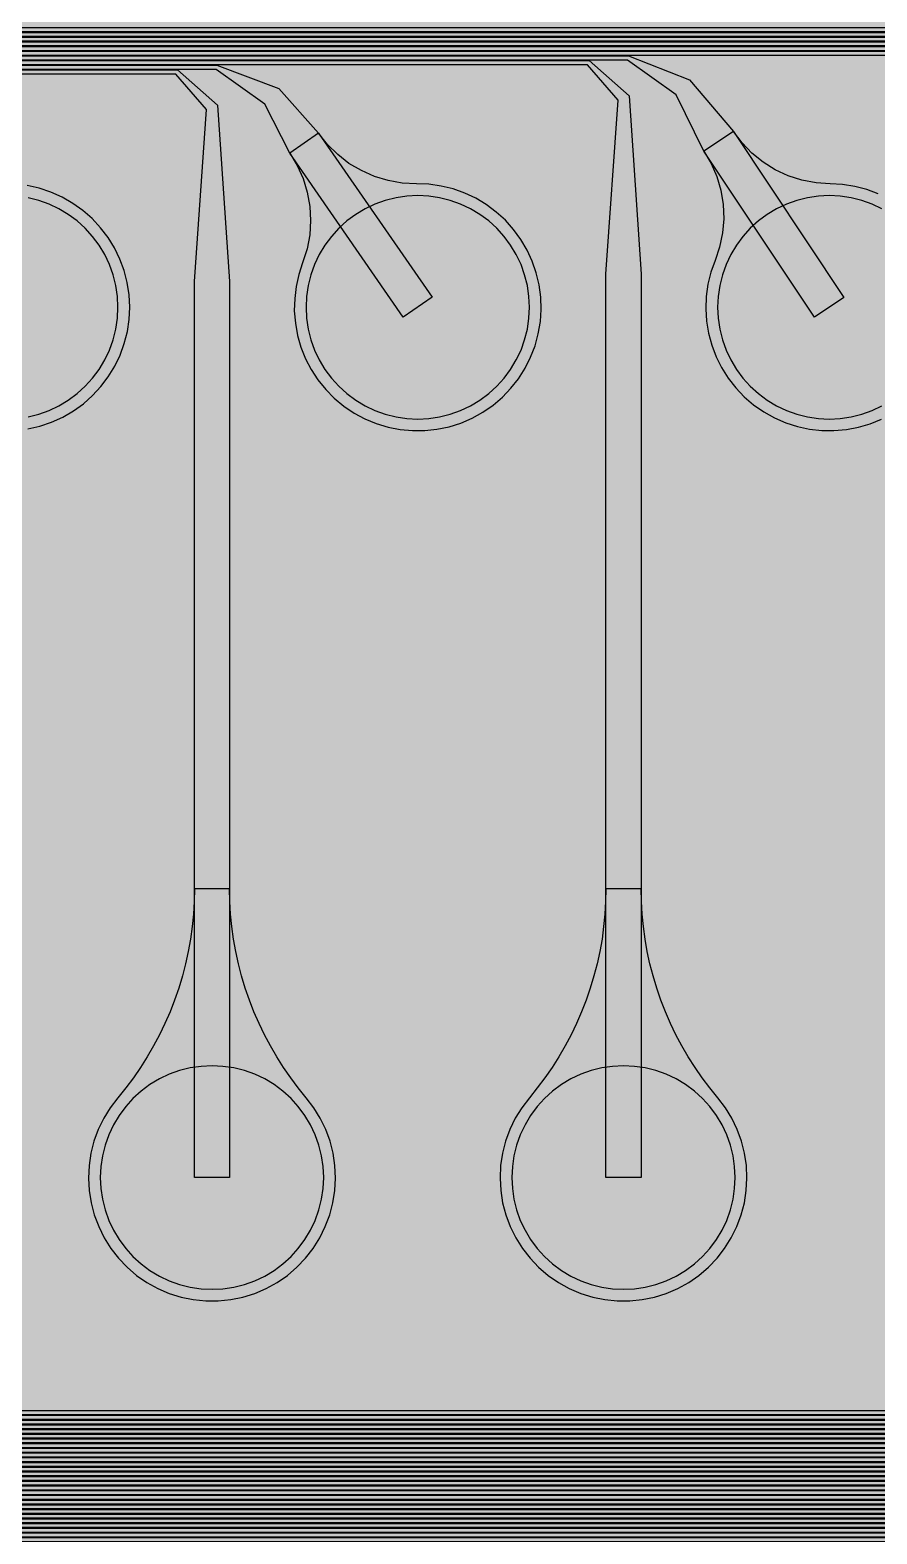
# Model space of a CAD drawing. Header units: metres. Extents: x -7231 to 10969, y -37556 to 1873.
# Drawn here: x -1898 to -1178, y -36084 to -34805 of the extents above; entities that cross this region are included whole.
import ezdxf

# ---------------------------------------------------------------- set-up
doc = ezdxf.new("R2010")
doc.units = ezdxf.units.M
for name, color, linetype in [('Metal1', 4, 'CONTINUOUS'), ('Metal2', 3, 'CONTINUOUS'), ('Polyimide', 7, 'CONTINUOUS'), ('Polyimide_Negative', 5, 'CONTINUOUS')]:
    doc.layers.add(name, color=color, linetype=linetype)

msp = doc.modelspace()

# ---------------------------------------------------------------- hatches: boundary and pattern name
at = {"layer": 'Polyimide'}
msp.add_hatch(color=7, dxfattribs=at).paths.add_polyline_path([(4065.7, -468), (4066.7, -502), (4068.5, -536), (4071.4, -570), (4075.5, -604), (4081, -638), (4088, -672), (4096.5, -706), (4106.6, -740), (4118.3, -774), (4131.6, -808), (4146.5, -842), (4162.9, -876), (4180.7, -910), (4199.8, -944), (4220.2, -978), (4241.7, -1012), (4264.2, -1046), (4287.5, -1080), (4311.5, -1114), (4336, -1148), (4360.9, -1182), (4385.9, -1216), (4410.9, -1250), (4435.7, -1284), (4460.2, -1318), (4484.2, -1352), (4507.5, -1385.9), (4530, -1419.9), (4551.5, -1453.9), (4571.9, -1487.9), (4591.1, -1521.9), (4608.9, -1555.9), (4625.3, -1589.9), (4640.1, -1623.9), (4653.4, -1657.9), (4665.1, -1691.9), (4675.2, -1725.9), (4683.7, -1759.9), (4690.7, -1793.9), (4696.2, -1827.9), (4700.3, -1861.9), (4703.2, -1895.9), (4705.1, -1929.9), (4706.1, -1963.9), (4706.4, -1997.9), (4706.5, -2031.9), (4706.5, -4793), (4710, -4838.4), (4720.2, -4882.7), (4737.1, -4925), (4760.1, -4964.2), (4788.9, -4999.5), (4822.6, -5030), (4860.5, -5055.1), (4901.8, -5074.2), (4901.8, -5074.2), (4970.7, -5105.2), (5034.7, -5145.3), (5092.8, -5193.5), (5143.8, -5249.2), (5186.9, -5311.2), (5221.2, -5378.4), (5246.2, -5449.7), (5261.4, -5523.7), (5266.5, -5599), (5261.4, -5674.3), (5246.2, -5748.3), (5221.2, -5819.6), (5186.9, -5886.8), (5143.8, -5948.8), (5092.8, -6004.5), (5034.7, -6052.7), (4970.7, -6092.8), (4901.8, -6123.8), (4860.5, -6142.9), (4822.6, -6168), (4788.9, -6198.5), (4760.1, -6233.8), (4737.1, -6273), (4720.2, -6315.3), (4710, -6359.6), (4706.5, -6405), (4706.5, -9221.5), (4710, -9266.9), (4720.2, -9311.2), (4737.1, -9353.5), (4760.1, -9392.7), (4788.9, -9428), (4822.6, -9458.5), (4860.5, -9483.6), (4901.8, -9502.7), (4970.7, -9533.7), (5034.7, -9573.8), (5092.8, -9622), (5143.8, -9677.7), (5186.9, -9739.7), (5221.2, -9806.9), (5246.2, -9878.2), (5261.4, -9952.2), (5266.5, -10027.5), (5261.4, -10102.8), (5246.2, -10176.8), (5221.2, -10248.1), (5186.9, -10315.3), (5143.8, -10377.3), (5092.8, -10433), (5034.7, -10481.2), (4970.7, -10521.3), (4901.8, -10552.3), (4860.5, -10571.4), (4822.6, -10596.5), (4788.9, -10627), (4760.1, -10662.3), (4737.1, -10701.5), (4720.2, -10743.8), (4710, -10788.1), (4706.5, -10833.5), (4706.5, -13650), (4710, -13695.4), (4720.2, -13739.7), (4737.1, -13782), (4760.1, -13821.2), (4788.9, -13856.5), (4822.6, -13887), (4860.5, -13912.1), (4901.8, -13931.2), (4970.7, -13962.2), (5034.7, -14002.2), (5092.8, -14050.5), (5143.8, -14106.2), (5186.9, -14168.2), (5221.2, -14235.4), (5246.2, -14306.7), (5261.4, -14380.7), (5266.5, -14456), (5261.4, -14531.3), (5246.2, -14605.3), (5221.2, -14676.5), (5186.9, -14743.8), (5143.8, -14805.8), (5092.8, -14861.5), (5034.7, -14909.7), (4970.7, -14949.8), (4901.8, -14980.8), (4860.5, -14999.9), (4822.6, -15025), (4788.9, -15055.5), (4760.1, -15090.8), (4737.1, -15130), (4720.2, -15172.3), (4710, -15216.6), (4706.5, -15262), (4706.5, -15456), (4720.9, -15750), (4764.1, -16041.3), (4835.7, -16326.8), (4934.9, -16604), (5060.7, -16870.2), (5212.1, -17122.7), (5387.5, -17359.2), (5585.2, -17577.3), (5803.3, -17775), (6039.8, -17950.4), (6292.3, -18101.8), (6558.4, -18227.6), (6835.6, -18326.8), (7121.2, -18398.3), (7412.4, -18441.5), (7706.5, -18456), (9969, -18456), (10047.4, -18459.8), (10125.1, -18471.4), (10201.2, -18490.4), (10275.2, -18516.9), (10346.1, -18550.5), (10413.5, -18590.8), (10476.5, -18637.6), (10534.7, -18690.3), (10587.4, -18748.5), (10634.2, -18811.5), (10674.5, -18878.9), (10708.1, -18949.8), (10734.6, -19023.8), (10753.6, -19099.9), (10765.2, -19177.6), (10769, -19256), (10769, -20895.8), (10730.2, -20951.4), (10694.6, -21009.1), (10662.2, -21068.6), (10633.2, -21129.9), (10607.6, -21192.7), (10585.5, -21256.7), (10566.9, -21322), (10552, -21388.1), (10540.8, -21455), (10533.4, -21522.3), (10529.6, -21590), (10529.6, -21657.8), (10533.4, -21725.5), (10540.8, -21792.9), (10552, -21859.7), (10566.9, -21925.9), (10585.5, -21991.1), (10607.6, -22055.2), (10633.2, -22117.9), (10662.2, -22179.2), (10694.6, -22238.7), (10730.2, -22296.4), (10769, -22352), (10769, -32454.2), (10728.7, -32510.5), (10691.7, -32568.9), (10658, -32629.3), (10627.8, -32691.6), (10601.2, -32755.4), (10578.2, -32820.7), (10558.9, -32887.1), (10543.4, -32954.5), (10531.8, -33022.7), (10524, -33091.4), (10520.1, -33160.5), (10520.1, -33229.7), (10524, -33298.8), (10531.8, -33367.5), (10543.4, -33435.7), (10558.9, -33503.1), (10578.2, -33569.5), (10601.2, -33634.8), (10627.8, -33698.6), (10658, -33760.8), (10691.7, -33821.3), (10728.7, -33879.7), (10769, -33936), (10769, -36556), (10765.2, -36634.4), (10753.6, -36712.1), (10734.6, -36788.2), (10708.1, -36862.1), (10674.5, -36933.1), (10634.2, -37000.5), (10587.4, -37063.5), (10534.7, -37121.7), (10476.5, -37174.4), (10413.5, -37221.2), (10346.1, -37261.5), (10275.2, -37295.1), (10201.2, -37321.6), (10125.1, -37340.6), (10047.4, -37352.1), (9969, -37356), (-6231, -37356), (-6309.4, -37352.1), (-6387.1, -37340.6), (-6463.2, -37321.6), (-6537.2, -37295.1), (-6608.1, -37261.5), (-6675.5, -37221.2), (-6738.5, -37174.4), (-6796.7, -37121.7), (-6849.4, -37063.5), (-6896.2, -37000.5), (-6936.5, -36933.1), (-6970.1, -36862.1), (-6996.6, -36788.2), (-7015.6, -36712.1), (-7027.2, -36634.4), (-7031, -36556), (-7031, -33936), (-6990.7, -33879.8), (-6953.7, -33821.3), (-6920, -33760.9), (-6889.8, -33698.6), (-6863.2, -33634.8), (-6840.2, -33569.5), (-6820.9, -33503.1), (-6805.4, -33435.7), (-6793.7, -33367.5), (-6785.9, -33298.8), (-6782, -33229.7), (-6782, -33160.5), (-6785.9, -33091.4), (-6793.7, -33022.7), (-6805.4, -32954.5), (-6820.9, -32887.1), (-6840.2, -32820.6), (-6863.2, -32755.4), (-6889.8, -32691.5), (-6920, -32629.3), (-6953.7, -32568.9), (-6990.7, -32510.4), (-7031, -32454.2), (-7031, -22364.8), (-6990.7, -22308.6), (-6953.7, -22250.1), (-6920, -22189.7), (-6889.8, -22127.5), (-6863.2, -22063.6), (-6840.2, -21998.4), (-6820.9, -21931.9), (-6805.4, -21864.5), (-6793.7, -21796.3), (-6785.9, -21727.6), (-6782, -21658.5), (-6782, -21589.3), (-6785.9, -21520.3), (-6793.7, -21451.5), (-6805.4, -21383.3), (-6820.9, -21315.9), (-6840.2, -21249.5), (-6863.2, -21184.2), (-6889.8, -21120.4), (-6920, -21058.1), (-6953.7, -20997.7), (-6990.7, -20939.3), (-7031, -20883), (-7031, -19256), (-7027.2, -19177.6), (-7015.6, -19099.9), (-6996.6, -19023.8), (-6970.1, -18949.8), (-6936.5, -18878.9), (-6896.2, -18811.5), (-6849.4, -18748.5), (-6796.7, -18690.3), (-6738.5, -18637.6), (-6675.5, -18590.8), (-6608.1, -18550.5), (-6537.2, -18516.9), (-6463.2, -18490.4), (-6387.1, -18471.4), (-6309.4, -18459.8), (-6231, -18456), (-3968.5, -18456), (-3674.4, -18441.5), (-3383.2, -18398.3), (-3097.6, -18326.8), (-2820.4, -18227.6), (-2554.3, -18101.8), (-2301.8, -17950.4), (-2065.3, -17775), (-1847.2, -17577.3), (-1649.5, -17359.2), (-1474.1, -17122.7), (-1322.7, -16870.2), (-1196.9, -16604), (-1097.7, -16326.8), (-1026.1, -16041.3), (-982.9, -15750), (-968.5, -15456), (-968.5, -15262), (-972, -15216.6), (-982.2, -15172.3), (-999.1, -15130), (-1022.1, -15090.8), (-1050.9, -15055.5), (-1084.6, -15025), (-1122.5, -14999.9), (-1163.8, -14980.8), (-1232.7, -14949.8), (-1296.7, -14909.7), (-1354.8, -14861.5), (-1405.8, -14805.8), (-1448.9, -14743.8), (-1483.2, -14676.5), (-1508.2, -14605.3), (-1523.4, -14531.3), (-1528.5, -14456), (-1523.4, -14380.7), (-1508.2, -14306.7), (-1483.2, -14235.4), (-1448.9, -14168.2), (-1405.8, -14106.2), (-1354.8, -14050.5), (-1296.7, -14002.2), (-1232.7, -13962.2), (-1163.8, -13931.2), (-1122.5, -13912.1), (-1084.6, -13887), (-1050.9, -13856.5), (-1022.1, -13821.2), (-999.1, -13782), (-982.2, -13739.7), (-972, -13695.4), (-968.5, -13650), (-968.5, -12309.6), (-972, -12264.3), (-982.2, -12219.9), (-999.1, -12177.7), (-1022.1, -12138.5), (-1050.9, -12103.2), (-1084.6, -12072.6), (-1122.5, -12047.5), (-1163.8, -12028.5), (-1232.7, -11997.4), (-1296.7, -11957.4), (-1354.8, -11909.1), (-1405.8, -11853.5), (-1448.9, -11791.5), (-1483.2, -11724.2), (-1508.2, -11653), (-1523.4, -11579), (-1528.5, -11503.7), (-1523.4, -11428.3), (-1508.2, -11354.4), (-1483.2, -11283.1), (-1448.9, -11215.9), (-1405.8, -11153.8), (-1354.8, -11098.2), (-1296.7, -11049.9), (-1232.7, -11009.9), (-1163.8, -10978.8), (-1122.5, -10959.8), (-1084.6, -10934.7), (-1050.9, -10904.1), (-1022.1, -10868.9), (-999.1, -10829.6), (-982.2, -10787.4), (-972, -10743), (-968.5, -10697.7), (-968.5, -9357.3), (-972, -9311.9), (-982.2, -9267.6), (-999.1, -9225.4), (-1022.1, -9186.1), (-1050.9, -9150.8), (-1084.6, -9120.3), (-1122.5, -9095.2), (-1163.8, -9076.2), (-1163.8, -9076.2), (-1232.7, -9045.1), (-1296.7, -9005.1), (-1354.8, -8956.8), (-1405.8, -8901.1), (-1448.9, -8839.1), (-1483.2, -8771.9), (-1508.2, -8700.6), (-1523.4, -8626.7), (-1528.5, -8551.3), (-1523.4, -8476), (-1508.2, -8402), (-1483.2, -8330.8), (-1448.9, -8263.5), (-1405.8, -8201.5), (-1354.8, -8145.9), (-1296.7, -8097.6), (-1232.7, -8057.6), (-1163.8, -8026.5), (-1163.8, -8026.5), (-1122.5, -8007.4), (-1084.6, -7982.4), (-1050.9, -7951.8), (-1022.1, -7916.5), (-999.1, -7877.3), (-982.2, -7835), (-972, -7790.7), (-968.5, -7745.4), (-968.5, -6405), (-972, -6359.6), (-982.2, -6315.3), (-999.1, -6273), (-1022.1, -6233.8), (-1050.9, -6198.5), (-1084.6, -6168), (-1122.5, -6142.9), (-1163.8, -6123.8), (-1163.8, -6123.8), (-1232.7, -6092.8), (-1296.7, -6052.7), (-1354.8, -6004.5), (-1405.8, -5948.8), (-1448.9, -5886.8), (-1483.2, -5819.6), (-1508.2, -5748.3), (-1523.4, -5674.3), (-1528.5, -5599), (-1523.4, -5523.7), (-1508.2, -5449.7), (-1483.2, -5378.4), (-1448.9, -5311.2), (-1405.8, -5249.2), (-1354.8, -5193.5), (-1296.7, -5145.3), (-1232.7, -5105.2), (-1163.8, -5074.2), (-1163.8, -5074.2), (-1122.5, -5055.1), (-1084.6, -5030), (-1050.9, -4999.5), (-1022.1, -4964.2), (-999.1, -4925), (-982.2, -4882.7), (-972, -4838.4), (-968.5, -4793), (-968.5, -2031.9), (-968.4, -1997.9), (-968.1, -1963.9), (-967.1, -1929.9), (-965.2, -1895.9), (-962.2, -1861.9), (-958, -1827.9), (-952.4, -1793.9), (-945.3, -1759.9), (-936.6, -1725.9), (-926.4, -1691.9), (-914.4, -1657.9), (-900.9, -1623.9), (-885.7, -1589.9), (-869.1, -1555.9), (-850.9, -1521.9), (-831.4, -1487.9), (-810.6, -1453.9), (-788.7, -1419.9), (-765.8, -1385.9), (-742.1, -1352), (-717.6, -1318), (-692.7, -1284), (-667.4, -1250), (-641.9, -1216), (-616.4, -1182), (-591.1, -1148), (-566.1, -1114), (-541.7, -1080), (-517.9, -1046), (-495, -1012), (-473.1, -978), (-452.4, -944), (-432.8, -910), (-414.7, -876), (-398, -842), (-382.9, -808), (-369.3, -774), (-357.4, -740), (-347.1, -706), (-338.4, -672), (-331.3, -638), (-325.7, -604), (-321.5, -570), (-318.6, -536), (-316.7, -502), (-315.7, -468), (-315.3, -434), (-315.2, -400), (-315.2, 401), (-315.2, 451), (-315.2, 1644), (-270.2, 1644), (-270, 1637.1), (-269.4, 1630.3), (-268.2, 1623.5), (-266.7, 1616.8), (-264.7, 1610.2), (-262.3, 1603.8), (-259.4, 1597.6), (-256.2, 1591.5), (-252.6, 1585.7), (-248.6, 1580.1), (-244.2, 1574.8), (-239.5, 1569.8), (-234.5, 1565.1), (-229.2, 1560.7), (-223.6, 1556.7), (-217.8, 1553.1), (-211.7, 1549.8), (-205.4, 1547), (-199, 1544.6), (-192.4, 1542.6), (-185.7, 1541), (-179, 1539.9), (-172.1, 1539.2), (-165.2, 1539), (-158.4, 1539.2), (-151.5, 1539.9), (-144.8, 1541), (-138.1, 1542.6), (-131.5, 1544.6), (-125.1, 1547), (-118.8, 1549.8), (-112.8, 1553.1), (-106.9, 1556.7), (-101.3, 1560.7), (-96, 1565.1), (-91, 1569.8), (-86.3, 1574.8), (-81.9, 1580.1), (-77.9, 1585.7), (-74.3, 1591.5), (-71.1, 1597.6), (-68.2, 1603.8), (-65.8, 1610.2), (-63.8, 1616.8), (-62.3, 1623.5), (-61.1, 1630.3), (-60.5, 1637.1), (-60.2, 1644), (1853, 1644), (1853, 1573), (3815.2, 1573), (3815.5, 1579.5), (3816.1, 1586.1), (3817.2, 1592.5), (3818.7, 1598.9), (3820.6, 1605.1), (3822.9, 1611.3), (3825.6, 1617.2), (3828.6, 1623), (3832.1, 1628.6), (3835.9, 1633.9), (3840.1, 1638.9), (3844.5, 1643.7), (3849.3, 1648.2), (3854.4, 1652.3), (3859.7, 1656.1), (3865.2, 1659.6), (3871, 1662.7), (3877, 1665.4), (3883.1, 1667.7), (3889.4, 1669.6), (3895.7, 1671.1), (3902.2, 1672.1), (3908.7, 1672.8), (3915.2, 1673), (3921.8, 1672.8), (3928.3, 1672.1), (3934.8, 1671.1), (3941.1, 1669.6), (3947.4, 1667.7), (3953.5, 1665.4), (3959.5, 1662.7), (3965.2, 1659.6), (3970.8, 1656.1), (3976.1, 1652.3), (3981.2, 1648.2), (3986, 1643.7), (3990.4, 1638.9), (3994.6, 1633.9), (3998.4, 1628.6), (4001.9, 1623), (4004.9, 1617.2), (4007.6, 1611.3), (4009.9, 1605.1), (4011.8, 1598.9), (4013.3, 1592.5), (4014.4, 1586.1), (4015, 1579.5), (4015.2, 1573), (4065.2, 1573), (4065.2, 451), (4065.2, 401), (4065.2, -400), (4065.3, -434), (4065.7, -468)])

# ---------------------------------------------------------------- linework, layer by layer
at = {"layer": 'Metal1'}
for points in [[(1728.7, -19211.9), (1728.7, -36063.7), (1697.7, -36094.7), (-5826.2, -36094.7), (-5857.2, -36063.7), (-5857.2, -34838.3), (-5826.2, -34807.2), (-372.8, -34807.2), (-338.9, -34837.1), (-328.5, -34993.5), (-328.5, -35781), (-358.5, -35781), (-358.5, -34993.5), (-348.1, -34840.9), (-374.2, -34810.8), (-5824.8, -34810.8), (-5853.7, -34839.7), (-5853.7, -36062.3), (-5824.8, -36091.2), (1696.3, -36091.2), (1725.2, -36062.3), (1725.2, -19211.9)], [(1720.7, -19211.9), (1720.7, -36055.7), (1689.7, -36086.7), (-5818.2, -36086.7), (-5849.2, -36055.7), (-5849.2, -34846.3), (-5818.2, -34815.2), (-722.8, -34815.2), (-688.9, -34845.1), (-678.5, -34999.9), (-678.5, -35781), (-708.5, -35781), (-708.5, -34999.9), (-698.1, -34848.9), (-724.2, -34818.8), (-5816.8, -34818.8), (-5845.7, -34847.7), (-5845.7, -36054.3), (-5816.8, -36083.2), (1688.3, -36083.2), (1717.2, -36054.3), (1717.2, -19211.9)], [(1712.7, -19211.9), (1712.7, -36047.7), (1681.7, -36078.7), (-5810.2, -36078.7), (-5841.2, -36047.7), (-5841.2, -34854.3), (-5810.2, -34823.2), (-1072.8, -34823.2), (-1038.8, -34853.1), (-1028.5, -35006.3), (-1028.5, -35781), (-1058.5, -35781), (-1058.5, -35006.3), (-1048.2, -34856.9), (-1074.2, -34826.8), (-5808.8, -34826.8), (-5837.7, -34855.7), (-5837.7, -36046.3), (-5808.8, -36075.2), (1680.3, -36075.2), (1709.2, -36046.3), (1709.2, -19211.9)], [(1704.7, -19211.9), (1704.7, -36039.7), (1673.7, -36070.7), (-5802.2, -36070.7), (-5833.2, -36039.7), (-5833.2, -34862.3), (-5802.2, -34831.2), (-1422.8, -34831.2), (-1388.8, -34861.1), (-1378.5, -35012.7), (-1378.5, -35781), (-1408.5, -35781), (-1408.5, -35012.7), (-1398.2, -34864.9), (-1424.2, -34834.8), (-5800.8, -34834.8), (-5829.7, -34863.7), (-5829.7, -36038.3), (-5800.8, -36067.2), (1672.3, -36067.2), (1701.2, -36038.3), (1701.2, -19211.9)], [(1696.7, -19211.9), (1696.7, -36031.7), (1665.7, -36062.7), (-5794.2, -36062.7), (-5825.2, -36031.7), (-5825.2, -34870.3), (-5794.2, -34839.2), (-1772.8, -34839.2), (-1738.8, -34869.1), (-1728.5, -35019.1), (-1728.5, -35781), (-1758.5, -35781), (-1758.5, -35019.1), (-1748.2, -34872.9), (-1774.2, -34842.8), (-5792.8, -34842.8), (-5821.7, -34871.7), (-5821.7, -36030.3), (-5792.8, -36059.2), (1664.3, -36059.2), (1693.2, -36030.3), (1693.2, -19211.9)], [(1688.7, -19211.9), (1688.7, -36023.7), (1657.7, -36054.7), (-5786.2, -36054.7), (-5817.2, -36023.7), (-5817.2, -34878.3), (-5786.2, -34847.2), (-2122.8, -34847.2), (-2088.8, -34877), (-2078.5, -35025.5), (-2078.5, -35781), (-2108.5, -35781), (-2108.5, -35025.5), (-2098.2, -34881), (-2124.2, -34850.8), (-5784.8, -34850.8), (-5813.7, -34879.7), (-5813.7, -36022.3), (-5784.8, -36051.2), (1656.3, -36051.2), (1685.2, -36022.3), (1685.2, -19211.9)], [(1680.7, -19211.9), (1680.7, -36015.7), (1649.7, -36046.7), (-5778.2, -36046.7), (-5809.2, -36015.7), (-5809.2, -34886.3), (-5778.2, -34855.2), (-2472.8, -34855.2), (-2438.7, -34885), (-2428.5, -35031.9), (-2428.5, -35781), (-2458.5, -35781), (-2458.5, -35031.9), (-2448.3, -34889), (-2474.2, -34858.8), (-5776.8, -34858.8), (-5805.7, -34887.7), (-5805.7, -36014.3), (-5776.8, -36043.2), (1648.3, -36043.2), (1677.2, -36014.3), (1677.2, -19211.9)], [(1672.7, -19211.9), (1672.7, -36007.7), (1641.7, -36038.7), (-5770.2, -36038.7), (-5801.2, -36007.7), (-5801.2, -34894.3), (-5770.2, -34863.2), (-2822.8, -34863.2), (-2788.7, -34893), (-2778.5, -35038.3), (-2778.5, -35781), (-2808.5, -35781), (-2808.5, -35038.3), (-2798.3, -34897), (-2824.2, -34866.8), (-5768.8, -34866.8), (-5797.7, -34895.7), (-5797.7, -36006.3), (-5768.8, -36035.2), (1640.3, -36035.2), (1669.2, -36006.3), (1669.2, -19211.9)], [(1664.7, -19211.9), (1664.7, -35999.7), (1633.7, -36030.7), (-5762.2, -36030.7), (-5793.2, -35999.7), (-5793.2, -34902.3), (-5762.2, -34871.2), (-3172.8, -34871.2), (-3138.7, -34901), (-3128.5, -35044.7), (-3128.5, -35781), (-3158.5, -35781), (-3158.5, -35044.7), (-3148.3, -34905), (-3174.2, -34874.8), (-5760.8, -34874.8), (-5789.7, -34903.7), (-5789.7, -35998.3), (-5760.8, -36027.2), (1632.3, -36027.2), (1661.2, -35998.3), (1661.2, -19211.9)], [(1656.7, -19211.9), (1656.7, -35991.7), (1625.7, -36022.7), (-5754.2, -36022.7), (-5785.2, -35991.7), (-5785.2, -34910.3), (-5754.2, -34879.2), (-3522.8, -34879.2), (-3488.7, -34909), (-3478.5, -35051.1), (-3478.5, -35781), (-3508.5, -35781), (-3508.5, -35051.1), (-3498.3, -34913), (-3524.2, -34882.8), (-5752.8, -34882.8), (-5781.7, -34911.7), (-5781.7, -35990.3), (-5752.8, -36019.2), (1624.3, -36019.2), (1653.2, -35990.3), (1653.2, -19211.9)], [(1648.7, -19211.9), (1648.7, -35983.7), (1617.7, -36014.7), (-5746.2, -36014.7), (-5777.2, -35983.7), (-5777.2, -34918.3), (-5746.2, -34887.2), (-3872.8, -34887.2), (-3838.6, -34917), (-3828.5, -35057.5), (-3828.5, -35781), (-3858.5, -35781), (-3858.5, -35057.5), (-3848.4, -34921), (-3874.2, -34890.8), (-5744.8, -34890.8), (-5773.7, -34919.7), (-5773.7, -35982.3), (-5744.8, -36011.2), (1616.3, -36011.2), (1645.2, -35982.3), (1645.2, -19211.9)], [(1640.7, -19211.9), (1640.7, -35975.7), (1609.7, -36006.7), (-5738.2, -36006.7), (-5769.2, -35975.7), (-5769.2, -34926.3), (-5738.2, -34895.2), (-4222.8, -34895.2), (-4188.6, -34925), (-4178.5, -35063.9), (-4178.5, -35781), (-4208.5, -35781), (-4208.5, -35063.9), (-4198.4, -34929), (-4224.2, -34898.8), (-5736.8, -34898.8), (-5765.7, -34927.7), (-5765.7, -35974.3), (-5736.8, -36003.2), (1608.3, -36003.2), (1637.2, -35974.3), (1637.2, -19211.9)], [(1632.7, -19211.9), (1632.7, -35967.7), (1601.7, -35998.7), (-5730.2, -35998.7), (-5761.2, -35967.7), (-5761.2, -34934.3), (-5730.2, -34903.2), (-4572.8, -34903.2), (-4538.6, -34933), (-4528.5, -35070.3), (-4528.5, -35781), (-4558.5, -35781), (-4558.5, -35070.3), (-4548.4, -34937), (-4574.2, -34906.8), (-5728.8, -34906.8), (-5757.7, -34935.7), (-5757.7, -35966.3), (-5728.8, -35995.2), (1600.3, -35995.2), (1629.2, -35966.3), (1629.2, -19211.9)], [(1624.7, -19211.9), (1624.7, -35959.7), (1593.7, -35990.7), (-5722.2, -35990.7), (-5753.2, -35959.7), (-5753.2, -34942.3), (-5722.2, -34911.2), (-4922.8, -34911.2), (-4888.6, -34941), (-4878.5, -35076.7), (-4878.5, -35781), (-4908.5, -35781), (-4908.5, -35076.7), (-4898.4, -34945), (-4924.2, -34914.8), (-5720.8, -34914.8), (-5749.7, -34943.7), (-5749.7, -35958.3), (-5720.8, -35987.2), (1592.3, -35987.2), (1621.2, -35958.3), (1621.2, -19211.9)], [(1616.7, -19211.9), (1616.7, -35951.7), (1585.7, -35982.7), (-5714.2, -35982.7), (-5745.2, -35951.7), (-5745.2, -34950.3), (-5714.2, -34919.2), (-5272.8, -34919.2), (-5238.5, -34948.9), (-5228.5, -35083.1), (-5228.5, -35781), (-5258.5, -35781), (-5258.5, -35083.1), (-5248.5, -34953.1), (-5274.2, -34922.8), (-5712.8, -34922.8), (-5741.7, -34951.7), (-5741.7, -35950.3), (-5712.8, -35979.2), (1584.3, -35979.2), (1613.2, -35950.3), (1613.2, -19211.9)]]:
    msp.add_lwpolyline(points, dxfattribs=at)
for points in [[(-1758.5, -35535.4), (-1758.7, -35546.2), (-1759.3, -35556.9), (-1760.4, -35567.6), (-1761.8, -35578.2), (-1763.7, -35588.8), (-1766, -35599.3), (-1768.7, -35609.6), (-1771.8, -35619.9), (-1775.3, -35630.1), (-1779.2, -35640.1), (-1783.5, -35649.9), (-1788.1, -35659.6), (-1793.2, -35669.1), (-1798.6, -35678.4), (-1804.3, -35687.4), (-1810.4, -35696.2), (-1816.9, -35704.8), (-1823.6, -35713.1), (-1830.1, -35721.6), (-1835.6, -35730.6), (-1840.2, -35740.2), (-1843.9, -35750.1), (-1846.5, -35760.4), (-1848, -35770.9), (-1848.5, -35781.5), (-1847.9, -35792.1), (-1846.3, -35802.6), (-1843.6, -35812.8), (-1839.8, -35822.7), (-1835.1, -35832.2), (-1829.5, -35841.2), (-1823, -35849.6), (-1815.7, -35857.3), (-1807.6, -35864.2), (-1798.9, -35870.2), (-1789.6, -35875.3), (-1779.9, -35879.5), (-1769.7, -35882.7), (-1759.4, -35884.8), (-1748.8, -35885.9), (-1738.2, -35885.9), (-1727.6, -35884.8), (-1717.3, -35882.7), (-1707.1, -35879.5), (-1697.4, -35875.3), (-1688.1, -35870.2), (-1679.4, -35864.2), (-1671.3, -35857.3), (-1664, -35849.6), (-1657.5, -35841.2), (-1651.9, -35832.2), (-1647.2, -35822.7), (-1643.4, -35812.8), (-1640.7, -35802.6), (-1639.1, -35792.1), (-1638.5, -35781.5), (-1639, -35770.9), (-1640.5, -35760.4), (-1643.1, -35750.1), (-1646.8, -35740.2), (-1651.4, -35730.6), (-1656.9, -35721.6), (-1663.4, -35713.1), (-1670.1, -35704.8), (-1676.6, -35696.2), (-1682.7, -35687.4), (-1688.4, -35678.4), (-1693.8, -35669.1), (-1698.9, -35659.6), (-1703.5, -35649.9), (-1707.8, -35640.1), (-1711.7, -35630.1), (-1715.2, -35619.9), (-1718.3, -35609.6), (-1721, -35599.3), (-1723.3, -35588.8), (-1725.2, -35578.2), (-1726.6, -35567.6), (-1727.7, -35556.9), (-1728.3, -35546.2), (-1728.5, -35535.4), (-1758.5, -35535.4)], [(-1408.5, -35535.4), (-1408.7, -35546.2), (-1409.3, -35556.9), (-1410.4, -35567.6), (-1411.8, -35578.2), (-1413.7, -35588.8), (-1416, -35599.3), (-1418.7, -35609.6), (-1421.8, -35619.9), (-1425.3, -35630.1), (-1429.2, -35640.1), (-1433.5, -35649.9), (-1438.1, -35659.6), (-1443.2, -35669.1), (-1448.6, -35678.4), (-1454.3, -35687.4), (-1460.4, -35696.2), (-1466.9, -35704.8), (-1473.6, -35713.1), (-1480.1, -35721.6), (-1485.6, -35730.6), (-1490.2, -35740.2), (-1493.9, -35750.1), (-1496.5, -35760.4), (-1498, -35770.9), (-1498.5, -35781.5), (-1497.9, -35792.1), (-1496.3, -35802.6), (-1493.6, -35812.8), (-1489.8, -35822.7), (-1485.1, -35832.2), (-1479.5, -35841.2), (-1473, -35849.6), (-1465.7, -35857.3), (-1457.6, -35864.2), (-1448.9, -35870.2), (-1439.6, -35875.3), (-1429.9, -35879.5), (-1419.7, -35882.7), (-1409.4, -35884.8), (-1398.8, -35885.9), (-1388.2, -35885.9), (-1377.6, -35884.8), (-1367.3, -35882.7), (-1357.1, -35879.5), (-1347.4, -35875.3), (-1338.1, -35870.2), (-1329.4, -35864.2), (-1321.3, -35857.3), (-1314, -35849.6), (-1307.5, -35841.2), (-1301.9, -35832.2), (-1297.2, -35822.7), (-1293.4, -35812.8), (-1290.7, -35802.6), (-1289.1, -35792.1), (-1288.5, -35781.5), (-1289, -35770.9), (-1290.5, -35760.4), (-1293.1, -35750.1), (-1296.8, -35740.2), (-1301.4, -35730.6), (-1306.9, -35721.6), (-1313.4, -35713.1), (-1320.1, -35704.8), (-1326.6, -35696.2), (-1332.7, -35687.4), (-1338.4, -35678.4), (-1343.8, -35669.1), (-1348.9, -35659.6), (-1353.5, -35649.9), (-1357.8, -35640.1), (-1361.7, -35630.1), (-1365.2, -35619.9), (-1368.3, -35609.6), (-1371, -35599.3), (-1373.3, -35588.8), (-1375.2, -35578.2), (-1376.6, -35567.6), (-1377.7, -35556.9), (-1378.3, -35546.2), (-1378.5, -35535.4), (-1408.5, -35535.4)]]:
    msp.add_lwpolyline(points, close=True, dxfattribs=at)
at = {"layer": 'Metal2'}
for points in [[(1732.7, -19211.9), (1732.7, -36067.7), (1701.7, -36098.7), (-5830.2, -36098.7), (-5861.2, -36067.7), (-5861.2, -34834.3), (-5830.2, -34803.2), (-339.3, -34803.2), (-289.1, -34825.4), (-242.8, -34887.7), (-155.6, -35033.3), (-181.4, -35048.7), (-268.5, -34903.1), (-299.5, -34836.1), (-340.2, -34806.8), (-5828.8, -34806.8), (-5857.7, -34835.7), (-5857.7, -36066.3), (-5828.8, -36095.2), (1700.3, -36095.2), (1729.2, -36066.3), (1729.2, -19211.9)], [(1724.7, -19211.9), (1724.7, -36059.7), (1693.7, -36090.7), (-5822.2, -36090.7), (-5853.2, -36059.7), (-5853.2, -34842.3), (-5822.2, -34811.2), (-689.3, -34811.2), (-638.6, -34832.9), (-595.1, -34888.8), (-505.7, -35033.1), (-531.3, -35048.9), (-620.6, -34904.6), (-649.3, -34844.1), (-690.2, -34814.8), (-5820.8, -34814.8), (-5849.7, -34843.7), (-5849.7, -36058.3), (-5820.8, -36087.2), (1692.3, -36087.2), (1721.2, -36058.3), (1721.2, -19211.9)], [(1716.7, -19211.9), (1716.7, -36051.7), (1685.7, -36082.7), (-5814.2, -36082.7), (-5845.2, -36051.7), (-5845.2, -34850.3), (-5814.2, -34819.2), (-1039.3, -34819.2), (-988, -34840.3), (-947.5, -34890.1), (-855.9, -35032.9), (-881.1, -35049.1), (-972.8, -34906.3), (-999, -34852.2), (-1040.2, -34822.8), (-5812.8, -34822.8), (-5841.7, -34851.7), (-5841.7, -36050.3), (-5812.8, -36079.2), (1684.3, -36079.2), (1713.2, -36050.3), (1713.2, -19211.9)], [(1708.7, -19211.9), (1708.7, -36043.7), (1677.7, -36074.7), (-5806.2, -36074.7), (-5837.2, -36043.7), (-5837.2, -34858.3), (-5806.2, -34827.2), (-1389.3, -34827.2), (-1337.4, -34847.7), (-1300.1, -34891.4), (-1206, -35032.7), (-1231, -35049.3), (-1325.1, -34908.1), (-1348.8, -34860.3), (-1390.2, -34830.8), (-5804.8, -34830.8), (-5833.7, -34859.7), (-5833.7, -36042.3), (-5804.8, -36071.2), (1676.3, -36071.2), (1705.2, -36042.3), (1705.2, -19211.9)], [(1700.7, -19211.9), (1700.7, -36035.7), (1669.7, -36066.7), (-5798.2, -36066.7), (-5829.2, -36035.7), (-5829.2, -34866.3), (-5798.2, -34835.2), (-1739.3, -34835.2), (-1686.7, -34855), (-1652.8, -34892.9), (-1556.2, -35032.5), (-1580.8, -35049.5), (-1677.4, -34910), (-1698.6, -34868.4), (-1740.1, -34838.7), (-5796.8, -34838.7), (-5825.7, -34867.7), (-5825.7, -36034.3), (-5796.8, -36063.2), (1668.3, -36063.2), (1697.2, -36034.3), (1697.2, -19211.9)], [(1692.7, -19211.9), (1692.7, -36027.7), (1661.7, -36058.7), (-5790.2, -36058.7), (-5821.2, -36027.7), (-5821.2, -34874.3), (-5790.2, -34843.2), (-2089.3, -34843.2), (-2036, -34862.2), (-2005.5, -34894.5), (-1906.3, -35032.2), (-1930.7, -35049.8), (-2029.9, -34912.1), (-2048.3, -34876.5), (-2090.1, -34846.8), (-5788.8, -34846.8), (-5817.7, -34875.7), (-5817.7, -36026.3), (-5788.8, -36055.2), (1660.3, -36055.2), (1689.2, -36026.3), (1689.2, -19211.9)], [(1684.7, -19211.9), (1684.7, -36019.7), (1653.7, -36050.7), (-5782.2, -36050.7), (-5813.2, -36019.7), (-5813.2, -34882.3), (-5782.2, -34851.2), (-2439.3, -34851.2), (-2385.3, -34869.3), (-2358.4, -34896.3), (-2256.5, -35032), (-2280.5, -35050), (-2382.4, -34914.3), (-2398.1, -34884.7), (-2440.1, -34854.8), (-5780.8, -34854.8), (-5809.7, -34883.7), (-5809.7, -36018.3), (-5780.8, -36047.2), (1652.3, -36047.2), (1681.2, -36018.3), (1681.2, -19211.9)], [(1676.7, -19211.9), (1676.7, -36011.7), (1645.7, -36042.7), (-5774.2, -36042.7), (-5805.2, -36011.7), (-5805.2, -34890.3), (-5774.2, -34859.2), (-2789.3, -34859.2), (-2734.5, -34876.3), (-2711.4, -34898.2), (-2606.7, -35031.7), (-2630.3, -35050.3), (-2735.1, -34916.7), (-2747.9, -34892.9), (-2790.1, -34862.8), (-5772.8, -34862.8), (-5801.7, -34891.7), (-5801.7, -36010.3), (-5772.8, -36039.2), (1644.3, -36039.2), (1673.2, -36010.3), (1673.2, -19211.9)], [(1668.7, -19211.9), (1668.7, -36003.7), (1637.7, -36034.7), (-5766.2, -36034.7), (-5797.2, -36003.7), (-5797.2, -34898.3), (-5766.2, -34867.2), (-3170.2, -34867.2), (-3114.1, -34882.4), (-3077.9, -34910.4), (-2957.9, -35030.4), (-2979.1, -35051.6), (-3099.1, -34931.6), (-3124.5, -34898), (-3170.8, -34870.8), (-5764.8, -34870.8), (-5793.7, -34899.7), (-5793.7, -36002.3), (-5764.8, -36031.2), (1636.3, -36031.2), (1665.2, -36002.3), (1665.2, -19211.9)], [(1660.7, -19211.9), (1660.7, -35995.7), (1629.7, -36026.7), (-5758.2, -36026.7), (-5789.2, -35995.7), (-5789.2, -34906.3), (-5758.2, -34875.2), (-3512.2, -34875.2), (-3455.5, -34889.6), (-3427.9, -34910.4), (-3307.9, -35030.4), (-3329.1, -35051.6), (-3449.1, -34931.6), (-3467, -34906.8), (-3512.8, -34878.8), (-5756.8, -34878.8), (-5785.7, -34907.7), (-5785.7, -35994.3), (-5756.8, -36023.2), (1628.3, -36023.2), (1657.2, -35994.3), (1657.2, -19211.9)], [(1652.7, -19211.9), (1652.7, -35987.7), (1621.7, -36018.7), (-5750.2, -36018.7), (-5781.2, -35987.7), (-5781.2, -34914.3), (-5750.2, -34883.2), (-3854.2, -34883.2), (-3796.8, -34896.6), (-3777.9, -34910.4), (-3657.9, -35030.4), (-3679.1, -35051.6), (-3799.1, -34931.6), (-3809.7, -34915.9), (-3854.8, -34886.8), (-5748.8, -34886.8), (-5777.7, -34915.7), (-5777.7, -35986.3), (-5748.8, -36015.2), (1620.3, -36015.2), (1649.2, -35986.3), (1649.2, -19211.9)], [(1644.7, -19211.9), (1644.7, -35979.7), (1613.7, -36010.7), (-5742.2, -36010.7), (-5773.2, -35979.7), (-5773.2, -34922.3), (-5742.2, -34891.2), (-4196.2, -34891.2), (-4137.9, -34903.2), (-4127.9, -34910.4), (-4007.9, -35030.4), (-4029.1, -35051.6), (-4149.1, -34931.6), (-4152.7, -34925.3), (-4196.8, -34894.8), (-5740.8, -34894.8), (-5769.7, -34923.7), (-5769.7, -35978.3), (-5740.8, -36007.2), (1612.3, -36007.2), (1641.2, -35978.3), (1641.2, -19211.9)], [(1636.7, -19211.9), (1636.7, -35971.7), (1605.7, -36002.7), (-5734.2, -36002.7), (-5765.2, -35971.7), (-5765.2, -34930.3), (-5734.2, -34899.2), (-4538.2, -34899.2), (-4478.8, -34909.5), (-4357.9, -35030.4), (-4379.1, -35051.6), (-4495.8, -34934.9), (-4538.8, -34902.7), (-5732.8, -34902.7), (-5761.7, -34931.7), (-5761.7, -35970.3), (-5732.8, -35999.2), (1604.3, -35999.2), (1633.2, -35970.3), (1633.2, -19211.9)], [(1628.7, -19211.9), (1628.7, -35963.7), (1597.7, -35994.7), (-5726.2, -35994.7), (-5757.2, -35963.7), (-5757.2, -34938.3), (-5726.2, -34907.2), (-4880.2, -34907.2), (-4820.8, -34917.5), (-4707.9, -35030.4), (-4729.1, -35051.6), (-4837.8, -34942.9), (-4880.8, -34910.8), (-5724.8, -34910.8), (-5753.7, -34939.7), (-5753.7, -35962.3), (-5724.8, -35991.2), (1596.3, -35991.2), (1625.2, -35962.3), (1625.2, -19211.9)], [(1620.7, -19211.9), (1620.7, -35955.7), (1589.7, -35986.7), (-5718.2, -35986.7), (-5749.2, -35955.7), (-5749.2, -34946.3), (-5718.2, -34915.2), (-5222.2, -34915.2), (-5162.8, -34925.5), (-5057.9, -35030.4), (-5079.1, -35051.6), (-5179.8, -34950.9), (-5222.8, -34918.8), (-5716.8, -34918.8), (-5745.7, -34947.7), (-5745.7, -35954.3), (-5716.8, -35983.2), (1588.3, -35983.2), (1617.2, -35954.3), (1617.2, -19211.9)], [(-1176.9, -34944.6), (-1186.7, -34940.9), (-1196.9, -34938.3), (-1207.2, -34936.6), (-1217.7, -34936), (-1229.8, -34935.2), (-1241.8, -34932.9), (-1253.4, -34929.1), (-1264.4, -34924), (-1274.8, -34917.5), (-1284.3, -34909.9), (-1292.7, -34901.2), (-1300.1, -34891.4), (-1325.1, -34908.1), (-1325.1, -34908.1), (-1318.9, -34918.6), (-1314.1, -34929.8), (-1310.7, -34941.5), (-1308.8, -34953.5), (-1308.3, -34965.7), (-1309.3, -34977.8), (-1311.8, -34989.8), (-1315.7, -35001.3), (-1319.2, -35011.2), (-1321.7, -35021.4), (-1323.1, -35031.8), (-1323.5, -35042.2), (-1322.8, -35052.7), (-1321.2, -35063), (-1318.5, -35073.2), (-1314.8, -35083), (-1310.1, -35092.3), (-1304.5, -35101.2), (-1298.1, -35109.5), (-1290.9, -35117.1), (-1282.9, -35123.9), (-1274.3, -35129.9), (-1265.2, -35135.1), (-1255.6, -35139.2), (-1245.6, -35142.4), (-1235.4, -35144.6), (-1224.9, -35145.8), (-1214.5, -35145.9), (-1204, -35145), (-1193.7, -35143), (-1183.7, -35140.1), (-1174, -35136.1)], [(-1900.2, -35144.4), (-1890, -35142.1), (-1880.1, -35138.7), (-1870.5, -35134.4), (-1861.4, -35129.1), (-1852.9, -35123), (-1845.1, -35116.1), (-1838, -35108.4), (-1831.7, -35100), (-1826.2, -35091.1), (-1821.7, -35081.6), (-1818.1, -35071.8), (-1815.5, -35061.6), (-1814, -35051.3), (-1813.5, -35040.8), (-1814, -35030.3), (-1815.6, -35020), (-1818.2, -35009.8), (-1821.8, -35000), (-1826.4, -34990.5), (-1831.9, -34981.6), (-1838.3, -34973.3), (-1845.4, -34965.6), (-1853.3, -34958.7), (-1861.8, -34952.6), (-1870.9, -34947.4), (-1880.5, -34943.1), (-1890.4, -34939.8), (-1900.6, -34937.5)]]:
    msp.add_lwpolyline(points, dxfattribs=at)
msp.add_lwpolyline([(-1677.4, -34910), (-1671.1, -34920.4), (-1666.1, -34931.5), (-1662.5, -34943.2), (-1660.3, -34955.2), (-1659.6, -34967.3), (-1660.4, -34979.5), (-1662.7, -34991.4), (-1666.4, -35003.1), (-1669.7, -35013), (-1672, -35023.2), (-1673.2, -35033.6), (-1673.5, -35044.1), (-1672.6, -35054.6), (-1670.8, -35064.9), (-1667.9, -35074.9), (-1664, -35084.7), (-1659.2, -35094), (-1653.4, -35102.7), (-1646.8, -35110.9), (-1639.5, -35118.4), (-1631.4, -35125.1), (-1622.7, -35130.9), (-1613.5, -35135.9), (-1603.8, -35139.9), (-1593.8, -35142.9), (-1583.5, -35144.9), (-1573.1, -35145.9), (-1562.6, -35145.8), (-1552.2, -35144.7), (-1541.9, -35142.6), (-1531.9, -35139.4), (-1522.3, -35135.3), (-1513.1, -35130.2), (-1504.5, -35124.2), (-1496.5, -35117.4), (-1489.3, -35109.9), (-1482.8, -35101.7), (-1477.2, -35092.8), (-1472.5, -35083.4), (-1468.7, -35073.7), (-1466, -35063.6), (-1464.2, -35053.2), (-1463.5, -35042.8), (-1463.9, -35032.3), (-1465.3, -35021.9), (-1467.7, -35011.7), (-1471.1, -35001.8), (-1475.5, -34992.3), (-1480.8, -34983.3), (-1487, -34974.8), (-1494, -34967), (-1501.7, -34960), (-1510.2, -34953.7), (-1519.1, -34948.3), (-1528.6, -34943.9), (-1538.5, -34940.4), (-1548.7, -34937.9), (-1559.1, -34936.4), (-1569.5, -34936), (-1581.7, -34935.4), (-1593.7, -34933.3), (-1605.4, -34929.7), (-1616.5, -34924.8), (-1627, -34918.6), (-1636.6, -34911.1), (-1645.2, -34902.5), (-1652.8, -34892.9), (-1677.4, -34910)], close=True, dxfattribs=at)
at = {"layer": 'Polyimide_Negative'}
for points in [[(-1900, -35134.2), (-1890.9, -35131.9), (-1882.1, -35128.8), (-1873.7, -35124.8), (-1865.7, -35120), (-1858.2, -35114.4), (-1851.3, -35108.2), (-1845.1, -35101.3), (-1839.5, -35093.8), (-1834.7, -35085.8), (-1830.7, -35077.4), (-1827.6, -35068.6), (-1825.3, -35059.5), (-1824, -35050.3), (-1823.5, -35041), (-1823.5, -35041), (-1824, -35031.7), (-1825.3, -35022.5), (-1827.6, -35013.4), (-1830.7, -35004.6), (-1834.7, -34996.2), (-1839.5, -34988.2), (-1845.1, -34980.7), (-1851.3, -34973.8), (-1858.2, -34967.6), (-1865.7, -34962), (-1873.7, -34957.2), (-1882.1, -34953.2), (-1890.9, -34950.1), (-1900, -34947.8)], [(-1173.7, -34957.2), (-1182.1, -34953.2), (-1190.9, -34950.1), (-1200, -34947.8), (-1209.2, -34946.5), (-1218.5, -34946), (-1227.8, -34946.5), (-1237, -34947.8), (-1246.1, -34950.1), (-1254.9, -34953.2), (-1263.3, -34957.2), (-1271.3, -34962), (-1278.8, -34967.6), (-1285.7, -34973.8), (-1291.9, -34980.7), (-1297.5, -34988.2), (-1302.3, -34996.2), (-1306.3, -35004.6), (-1309.4, -35013.4), (-1311.7, -35022.5), (-1313, -35031.7), (-1313.5, -35041), (-1313, -35050.3), (-1311.7, -35059.5), (-1309.4, -35068.6), (-1306.3, -35077.4), (-1302.3, -35085.8), (-1297.5, -35093.8), (-1291.9, -35101.3), (-1285.7, -35108.2), (-1278.8, -35114.4), (-1271.3, -35120), (-1263.3, -35124.8), (-1254.9, -35128.8), (-1246.1, -35131.9), (-1237, -35134.2), (-1227.8, -35135.5), (-1218.5, -35136), (-1209.2, -35135.5), (-1200, -35134.2), (-1190.9, -35131.9), (-1182.1, -35128.8), (-1173.7, -35124.8)]]:
    msp.add_lwpolyline(points, dxfattribs=at)
for points in [[(-1473.5, -35041), (-1474, -35031.7), (-1475.3, -35022.5), (-1477.6, -35013.4), (-1480.7, -35004.6), (-1484.7, -34996.2), (-1489.5, -34988.2), (-1495.1, -34980.7), (-1501.3, -34973.8), (-1508.2, -34967.6), (-1515.7, -34962), (-1523.7, -34957.2), (-1532.1, -34953.2), (-1540.9, -34950.1), (-1550, -34947.8), (-1559.2, -34946.5), (-1568.5, -34946), (-1577.8, -34946.5), (-1587, -34947.8), (-1596.1, -34950.1), (-1604.9, -34953.2), (-1613.3, -34957.2), (-1621.3, -34962), (-1628.8, -34967.6), (-1635.7, -34973.8), (-1641.9, -34980.7), (-1647.5, -34988.2), (-1652.3, -34996.2), (-1656.3, -35004.6), (-1659.4, -35013.4), (-1661.7, -35022.5), (-1663, -35031.7), (-1663.5, -35041), (-1663, -35050.3), (-1661.7, -35059.5), (-1659.4, -35068.6), (-1656.3, -35077.4), (-1652.3, -35085.8), (-1647.5, -35093.8), (-1641.9, -35101.3), (-1635.7, -35108.2), (-1628.8, -35114.4), (-1621.3, -35120), (-1613.3, -35124.8), (-1604.9, -35128.8), (-1596.1, -35131.9), (-1587, -35134.2), (-1577.8, -35135.5), (-1568.5, -35136), (-1559.2, -35135.5), (-1550, -35134.2), (-1540.9, -35131.9), (-1532.1, -35128.8), (-1523.7, -35124.8), (-1515.7, -35120), (-1508.2, -35114.4), (-1501.3, -35108.2), (-1495.1, -35101.3), (-1489.5, -35093.8), (-1484.7, -35085.8), (-1480.7, -35077.4), (-1477.6, -35068.6), (-1475.3, -35059.5), (-1474, -35050.3), (-1473.5, -35041)], [(-1648.5, -35781), (-1649, -35771.7), (-1650.3, -35762.5), (-1652.6, -35753.4), (-1655.7, -35744.6), (-1659.7, -35736.2), (-1664.5, -35728.2), (-1670.1, -35720.7), (-1676.3, -35713.8), (-1683.2, -35707.6), (-1690.7, -35702), (-1698.7, -35697.2), (-1707.1, -35693.2), (-1715.9, -35690.1), (-1725, -35687.8), (-1734.2, -35686.5), (-1743.5, -35686), (-1752.8, -35686.5), (-1762, -35687.8), (-1771.1, -35690.1), (-1779.9, -35693.2), (-1788.3, -35697.2), (-1796.3, -35702), (-1803.8, -35707.6), (-1810.7, -35713.8), (-1816.9, -35720.7), (-1822.5, -35728.2), (-1827.3, -35736.2), (-1831.3, -35744.6), (-1834.4, -35753.4), (-1836.7, -35762.5), (-1838, -35771.7), (-1838.5, -35781), (-1838, -35790.3), (-1836.7, -35799.5), (-1834.4, -35808.6), (-1831.3, -35817.4), (-1827.3, -35825.8), (-1822.5, -35833.8), (-1816.9, -35841.3), (-1810.7, -35848.2), (-1803.8, -35854.4), (-1796.3, -35860), (-1788.3, -35864.8), (-1779.9, -35868.8), (-1771.1, -35871.9), (-1762, -35874.2), (-1752.8, -35875.5), (-1743.5, -35876), (-1734.2, -35875.5), (-1725, -35874.2), (-1715.9, -35871.9), (-1707.1, -35868.8), (-1698.7, -35864.8), (-1690.7, -35860), (-1683.2, -35854.4), (-1676.3, -35848.2), (-1670.1, -35841.3), (-1664.5, -35833.8), (-1659.7, -35825.8), (-1655.7, -35817.4), (-1652.6, -35808.6), (-1650.3, -35799.5), (-1649, -35790.3), (-1648.5, -35781)], [(-1298.5, -35781), (-1299, -35771.7), (-1300.3, -35762.5), (-1302.6, -35753.4), (-1305.7, -35744.6), (-1309.7, -35736.2), (-1314.5, -35728.2), (-1320.1, -35720.7), (-1326.3, -35713.8), (-1333.2, -35707.6), (-1340.7, -35702), (-1348.7, -35697.2), (-1357.1, -35693.2), (-1365.9, -35690.1), (-1375, -35687.8), (-1384.2, -35686.5), (-1393.5, -35686), (-1402.8, -35686.5), (-1412, -35687.8), (-1421.1, -35690.1), (-1429.9, -35693.2), (-1438.3, -35697.2), (-1446.3, -35702), (-1453.8, -35707.6), (-1460.7, -35713.8), (-1466.9, -35720.7), (-1472.5, -35728.2), (-1477.3, -35736.2), (-1481.3, -35744.6), (-1484.4, -35753.4), (-1486.7, -35762.5), (-1488, -35771.7), (-1488.5, -35781), (-1488, -35790.3), (-1486.7, -35799.5), (-1484.4, -35808.6), (-1481.3, -35817.4), (-1477.3, -35825.8), (-1472.5, -35833.8), (-1466.9, -35841.3), (-1460.7, -35848.2), (-1453.8, -35854.4), (-1446.3, -35860), (-1438.3, -35864.8), (-1429.9, -35868.8), (-1421.1, -35871.9), (-1412, -35874.2), (-1402.8, -35875.5), (-1393.5, -35876), (-1384.2, -35875.5), (-1375, -35874.2), (-1365.9, -35871.9), (-1357.1, -35868.8), (-1348.7, -35864.8), (-1340.7, -35860), (-1333.2, -35854.4), (-1326.3, -35848.2), (-1320.1, -35841.3), (-1314.5, -35833.8), (-1309.7, -35825.8), (-1305.7, -35817.4), (-1302.6, -35808.6), (-1300.3, -35799.5), (-1299, -35790.3), (-1298.5, -35781)]]:
    msp.add_lwpolyline(points, close=True, dxfattribs=at)

doc.saveas('drawing.dxf')
